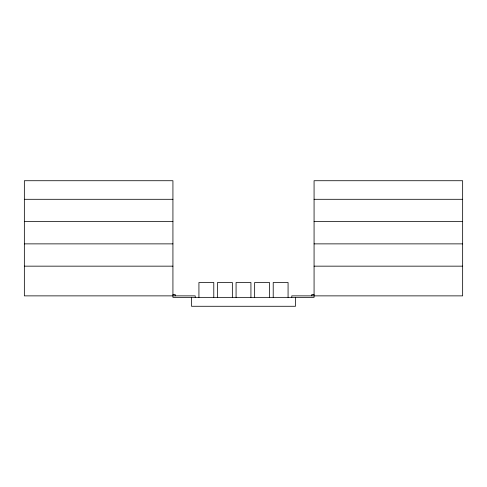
<?xml version="1.0" encoding="UTF-8"?>
<svg xmlns="http://www.w3.org/2000/svg" width="487" height="487" viewBox="0 0 487 487"><rect width="100%" height="100%" fill="white"/><g stroke="black" fill="none" stroke-linecap="round" stroke-linejoin="round"><path stroke-width="0.73" d="M24.35 199.299L172.928 199.299M314.072 199.299L462.65 199.299M24.35 221.585L172.928 221.585M314.072 221.585L462.65 221.585M24.35 243.871L172.928 243.871M314.072 243.871L462.65 243.871M24.35 266.158L172.928 266.158M314.072 266.158L462.65 266.158M172.928 294.385L175.156 294.385L175.156 295.871M314.072 294.385L311.844 294.385L311.844 295.871M295.499 297.356L295.499 306.274L191.501 306.274L191.501 297.356M291.786 297.356L291.786 295.871L462.65 295.871L462.65 180.726L314.072 180.726L314.072 297.356L172.928 297.356L172.928 180.726L24.35 180.726L24.35 295.871L195.214 295.871L195.214 297.356M288.073 297.356L288.073 282.503L273.213 282.503L273.213 297.356M269.5 297.356L269.5 282.503L254.646 282.503L254.646 297.356M250.927 297.356L250.927 282.503L236.073 282.503L236.073 297.356M232.354 297.356L232.354 282.503L217.5 282.503L217.5 297.356M213.787 297.356L213.787 282.503L198.927 282.503L198.927 297.356"/></g></svg>
